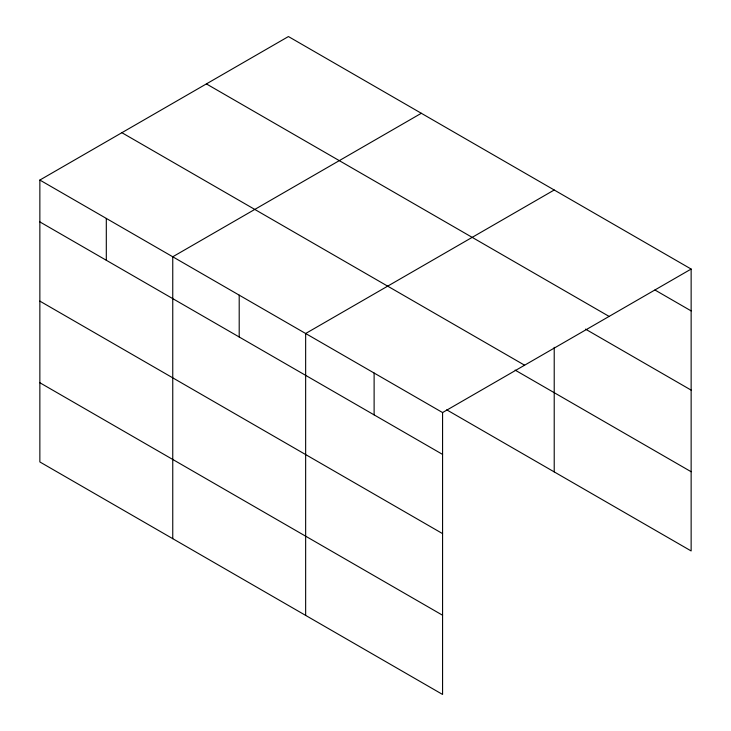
<?xml version="1.0" encoding="UTF-8"?>
<svg xmlns="http://www.w3.org/2000/svg" width="731" height="731" viewBox="0 0 731 731"><rect width="100%" height="100%" fill="white"/><g stroke="black" fill="none" stroke-linecap="round" stroke-linejoin="round"><path stroke-width="1.1" d="M442.575 533.621L442.575 412.558L39.858 180.054L39.858 461.946L442.575 694.45L442.575 533.621L39.858 301.117M446.723 409.835L691.142 550.946L691.142 269.054L288.425 36.55L39.858 180.054M421.321 113.278L172.754 256.782L172.754 538.674M554.217 190.005L305.649 333.51L305.649 615.401M442.575 412.558L691.142 269.054M654.949 290.006L691.142 310.903M206.398 83.91L609.115 316.413M585.513 329.133L691.142 390.116M121.885 132.695L524.602 365.208M515.127 370.114L691.142 471.733M39.858 221.904L442.575 454.408M39.858 382.733L442.575 615.237M554.217 347.335L554.217 471.888M374.117 373.038L374.117 414.879M239.201 295.15L239.201 336.991M106.306 218.423L106.306 260.263"/></g></svg>
